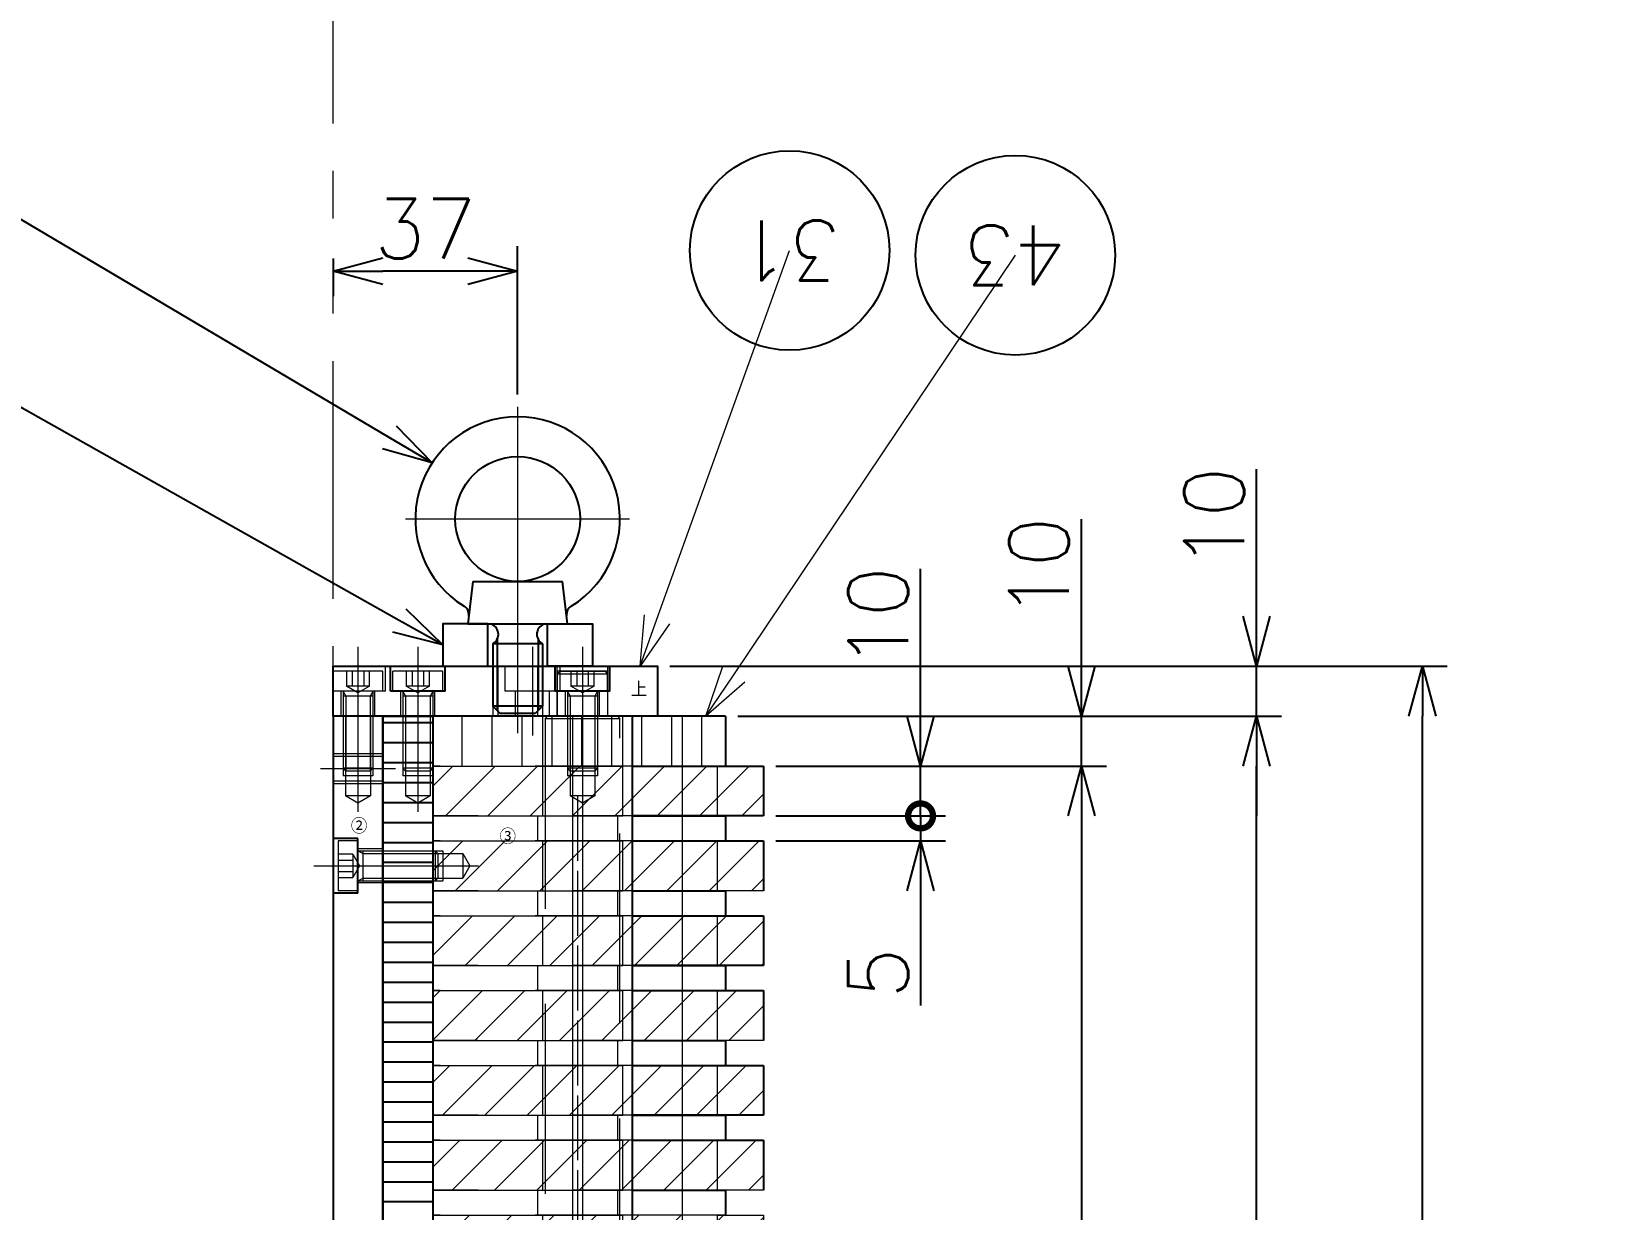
# Model space of a CAD drawing. Header units: millimetres. Extents: x -16130 to 36813, y -8099 to 27484.
# Drawn here: x 16057 to 16691, y 13763 to 14235 of the extents above; entities that cross this region are included whole.
import ezdxf
from ezdxf import colors
from ezdxf.entities.mleader import LeaderData, LeaderLine
from ezdxf.enums import TextEntityAlignment as Align
from ezdxf.math import Vec2, Vec3

# ---------------------------------------------------------------- set-up
doc = ezdxf.new("R2010")
doc.units = ezdxf.units.MM
doc.header["$LTSCALE"] = 6
doc.header["$PDMODE"] = 99
doc.header["$PDSIZE"] = 1
for name, pattern in [('CENTER2', [28.575, 19.05, -3.175, 3.175, -3.175]), ('HIDDEN', [9.525, 6.35, -3.175]), ('PHANTOM2', [31.75, 15.875, -3.175, 3.175, -3.175, 3.175, -3.175])]:
    doc.linetypes.add(name, pattern=pattern)
for name, color, linetype, lineweight in [('04_HIDDEN', 2, 'HIDDEN', 13), ('05_CENTER', 4, 'CENTER2', 13), ('06_PHANTOM', 2, 'PHANTOM2', 13), ('08_DIM', 3, 'Continuous', 13)]:
    doc.layers.add(name, color=color, linetype=linetype, lineweight=lineweight)
doc.layers.add('10_DRAFT', color=8, linetype='Continuous', lineweight=0, plot=False)
doc.styles.add('KSS_TXT', font='txt.shx', dxfattribs={"bigfont": 'extfont2.shx'})
doc.styles.get("Standard").update_dxf_attribs({"font": 'txt.shx', "bigfont": 'extfont2.shx'})
doc.dimstyles.new('KSS_DIM', dxfattribs={"dimtxt": 3, "dimasz": 2.5, "dimexe": 1.25, "dimexo": 0.625, "dimtad": 1, "dimdsep": 46, "dimtxsty": 'KSS_TXT', "dimblk": 'OPEN30', "dimcen": 0, "dimazin": 2, "dimtfac": 0.75, "dimtmove": 0, "dimatfit": 3, "dimldrblk": 'OPEN30', "dimfxl": 1, "dimtolj": 1, "dimarcsym": 0})

# ---------------------------------------------------------------- blocks, each defined once
blk = doc.blocks.new('WSSS30-12-8a_1_1_1')
at = {"color": 0}
for points in [[(-6, 8.5), (-15, 8.5), (-15, 0), (-6, 0)], [(6, 8.5), (15, 8.5), (15, 0), (6, 0)]]:
    blk.add_lwpolyline(points, close=True, dxfattribs=at)
at = {"layer": '10_DRAFT'}
blk.add_line((0, 8.5), (0, 0), dxfattribs=at)
blk = doc.blocks.new('CHIC10a_1_1_1')
at = {"color": 0}
for p, q in [((-9, 8.5), (-10, 0)), ((-9, 8.5), (9, 8.5)), ((10, 0), (9, 8.5)), ((-10, 0), (10, 0)), ((-4.1, -3.05), (-4.1, -17.4)), ((4.1, -3.05), (4.1, -17.4)), ((5, -4), (-5, -4)), ((-5, -4), (-5, -16.5)), ((5, -4), (5, -16.5)), ((5, -16.5), (-5, -16.5)), ((-5, -16.5), (-3.5, -18)), ((3.5, -18), (-3.5, -18)), ((5, -16.5), (3.5, -18))]:
    blk.add_line(p, q, dxfattribs=at)
blk.add_circle((0, 21), 12.5, dxfattribs=at)
for centre, radius, start, end in [((0, 21), 20.5, 301.6226, 238.3774), ((-11.8, 1.84), 2, 353.2902, 58.3774), ((11.8, 1.84), 2, 121.6226, 186.7098), ((5.99, -2.1), 2.14, 100.3844, 242.5541), ((-5.99, -2.1), 2.14, 297.4459, 79.6156)]:
    blk.add_arc(centre, radius, start, end, dxfattribs=at)
at = {"layer": '05_CENTER', "color": 0}
for p, q in [((0, 43.45), (0, -18)), ((-22.45, 21), (22.45, 21))]:
    blk.add_line(p, q, dxfattribs=at)
blk = doc.blocks.new('A$C4AB33B9E_1_1')
at = {"color": 0}
for p, q in [((6.5, 5), (6.5, 10)), ((17.5, 5), (17.5, 10)), ((39.5, 5), (39.5, 10)), ((50.5, 5), (50.5, 10)), ((17.5, 5), (6.5, 5)), ((50.5, 5), (39.5, 5))]:
    blk.add_line(p, q, dxfattribs=at)
blk.add_lwpolyline([(-5, 10), (60, 10), (60, 0), (-5, 0)], close=True, dxfattribs=at)
at = {"layer": '04_HIDDEN'}
for p, q in [((5.5, 5), (5.5, 10)), ((27, 10), (27, 0)), ((28, 10), (28, 0)), ((36, 10), (36, 0)), ((37, 10), (37, 0)), ((5.5, 5), (-5, 5)), ((-3.4, 0), (-3.4, 5)), ((3.4, 0), (3.4, 5)), ((8.6, 0), (8.6, 5)), ((15.4, 0), (15.4, 5)), ((41.6, 0), (41.6, 5)), ((48.4, 0), (48.4, 5))]:
    blk.add_line(p, q, dxfattribs=at)
at = {"layer": '04_HIDDEN', "color": 9}
for p, q in [((39.9, 0), (39.9, 10)), ((50.1, 0), (50.1, 10))]:
    blk.add_line(p, q, dxfattribs=at)
at = {"layer": '05_CENTER'}
for p, q in [((0, 13.86), (0, -3.86)), ((12, 13.86), (12, -3.86)), ((32, 13.39), (32, -3.39)), ((45, 13.86), (45, -3.86))]:
    blk.add_line(p, q, dxfattribs=at)
at = {"layer": '10_DRAFT'}
for p, q in [((35, 13.86), (35, -3.86)), ((29.5, 5), (29.5, 10)), ((40.5, 5), (40.5, 10)), ((40.5, 5), (29.5, 5)), ((31.6, 0), (31.6, 5)), ((38.4, 0), (38.4, 5))]:
    blk.add_line(p, q, dxfattribs=at)
at = {"layer": '10_DRAFT', "style": 'KSS_TXT'}
blk.add_text('上', height=3, dxfattribs=at).set_placement((54.69, 3.84))
blk = doc.blocks.new('A$C5D937532_1_1')
at = {"color": 0}
blk.add_lwpolyline([(-43, -405), (7, -405), (7, 0), (-43, 0)], close=True, dxfattribs=at)
at = {"layer": '04_HIDDEN'}
for p, q in [((-39, 0), (-39, -12)), ((-38.5, 0), (-38.5, -16)), ((-33.5, 0), (-33.5, -16)), ((-33, 0), (-33, -12)), ((-6, 0), (-6, -12)), ((-5.5, 0), (-5.5, -16)), ((-0.5, 0), (-0.5, -16)), ((0, 0), (0, -12)), ((-33, -12), (-39, -12)), ((0, -12), (-6, -12)), ((-36, -17.44), (-38.5, -16)), ((-33.5, -16), (-38.5, -16)), ((-33.5, -16), (-36, -17.44)), ((-3, -17.44), (-5.5, -16)), ((-0.5, -16), (-5.5, -16)), ((-0.5, -16), (-3, -17.44)), ((-43, -27), (-31, -27)), ((-43, -27.5), (-27, -27.5)), ((-31, -27), (-31, -33)), ((-27, -27.5), (-25.56, -30)), ((-27, -27.5), (-27, -32.5)), ((-25.56, -30), (-27, -32.5)), ((-43, -32.5), (-27, -32.5)), ((-43, -33), (-31, -33))]:
    blk.add_line(p, q, dxfattribs=at)
at = {"layer": '05_CENTER'}
for p, q in [((-36, 2.19), (-36, -19.18)), ((-3, 2.19), (-3, -19.18)), ((-45.19, -30), (-23.82, -30))]:
    blk.add_line(p, q, dxfattribs=at)
at = {"layer": '10_DRAFT', "style": 'KSS_TXT'}
blk.add_text('③', height=3, dxfattribs=at).set_placement((-19.63, -25.64))
blk = doc.blocks.new('A$C42137086_1_1')
at = {"color": 0}
for p, q in [((0, -24.5), (-5, -24.5)), ((0, -35.5), (0, -24.5)), ((0, -35.5), (-5, -35.5))]:
    blk.add_line(p, q, dxfattribs=at)
blk.add_lwpolyline([(-5, -405), (5, -405), (5, 0), (-5, 0)], close=True, dxfattribs=at)
at = {"layer": '04_HIDDEN'}
for p, q in [((-3, 0), (-3, -12)), ((-2.5, 0), (-2.5, -16)), ((2.5, 0), (2.5, -16)), ((3, 0), (3, -12)), ((3, -12), (-3, -12)), ((0, -17.44), (-2.5, -16)), ((2.5, -16), (-2.5, -16)), ((2.5, -16), (0, -17.44)), ((5, -26.6), (0, -26.6)), ((5, -33.4), (0, -33.4))]:
    blk.add_line(p, q, dxfattribs=at)
at = {"layer": '04_HIDDEN', "color": 9}
for p, q in [((-5, -7.5), (5, -7.5)), ((-5, -8), (5, -8)), ((-5, -13), (5, -13)), ((-5, -13.5), (5, -13.5))]:
    blk.add_line(p, q, dxfattribs=at)
at = {"layer": '05_CENTER'}
for p, q in [((0, 2.19), (0, -19.18)), ((-8.86, -30), (8.86, -30))]:
    blk.add_line(p, q, dxfattribs=at)
at = {"layer": '05_CENTER', "color": 9}
blk.add_line((-7.5, -10.5), (7.5, -10.5), dxfattribs=at)
at = {"layer": '10_DRAFT', "style": 'KSS_TXT'}
blk.add_text('②', height=3, dxfattribs=at).set_placement((-1.43, -23.54))
blk = doc.blocks.new('A$C63852907_1_1_1')
at = {"color": 0}
for p, q in [((-4.5, 9), (-5, 8.5)), ((-5, 0), (-5, 8.5)), ((-5, 8.5), (5, 8.5)), ((-4.5, 9), (4.5, 9)), ((4.5, 9), (5, 8.5)), ((5, 8.5), (5, 0)), ((-7.5, -0.5), (7.5, -0.5))]:
    blk.add_line(p, q, dxfattribs=at)
blk.add_lwpolyline([(-7, -405), (7, -405), (7.5, -404.5), (7.5, -0.5), (7, 0), (-7, 0), (-7.5, -0.5), (-7.5, -404.5)], close=True, dxfattribs=at)
at = {"layer": '05_CENTER'}
blk.add_line((0, 12.86), (0, -417.86), dxfattribs=at)
blk = doc.blocks.new('CBS6-16b_1_1_1')
at = {"color": 0}
for p, q in [((-4, 5), (-4, -5)), ((0, 5), (-4, 5)), ((0, 5), (0, -5)), ((0, 3), (15.46, 3)), ((0.06, 3), (1, 2.46)), ((1, 3), (1, -3)), ((1, 2.46), (16, 2.46)), ((15.46, 3), (15.46, -3)), ((15.46, 3), (16, 2.46)), ((16, 2.46), (16, -2.46)), ((0, -3), (15.46, -3)), ((0.06, -3), (1, -2.46)), ((1, -2.46), (16, -2.46)), ((15.46, -3), (16, -2.46)), ((0, -5), (-4, -5))]:
    blk.add_line(p, q, dxfattribs=at)
at = {"layer": '04_HIDDEN', "color": 0}
for p, q in [((-1, 2.31), (-4, 2.31)), ((-4, 1.15), (-1, 1.15)), ((-1, 2.31), (0.33, 0)), ((-1, 2.31), (-1, -2.31)), ((-4, -1.15), (-1, -1.15)), ((-4, -2.31), (-1, -2.31)), ((0.33, 0), (-1, -2.31))]:
    blk.add_line(p, q, dxfattribs=at)
at = {"layer": '05_CENTER', "color": 0}
blk.add_line((-4.82, 0), (16.83, 0), dxfattribs=at)
blk = doc.blocks.new('A$C0825307D_1_1')
for name, p in [('A$C4AB33B9E_1_1', (5, 202.5)), ('A$C42137086_1_1', (5, 202.5)), ('A$C5D937532_1_1', (53, 202.5))]:
    blk.add_blockref(name, p)
at = {"layer": '04_HIDDEN'}
blk.add_blockref('A$C63852907_1_1_1', (50, 202.5), dxfattribs=at)
at = {"layer": '04_HIDDEN', "color": 4, "rotation": 270}
for p in [(5, 207.5), (17, 207.5), (50, 207.5)]:
    blk.add_blockref('CBS6-16b_1_1_1', p, dxfattribs=at)
at = {"layer": '04_HIDDEN', "color": 4}
blk.add_blockref('CBS6-16b_1_1_1', (5, 172.5), dxfattribs=at)
blk = doc.blocks.new('A$C43D50A63_1_1')
h = blk.add_hatch()
h.set_pattern_fill('_USER', color=3, scale=6, angle=45, pattern_type=0)
h.set_pattern_definition([(45, (-8147.3205, -26429.961), (-4.2426407, 4.2426407), [])])
h.paths.add_polyline_path([(-8, 10), (-29, 10), (-29, 0), (-8, 0)])
h.paths.add_polyline_path([(-1, 10), (-8, 10), (-8, 0), (-1, 0)])
h.paths.add_polyline_path([(0, 10), (-1, 10), (-1, 0), (0, 0)])
h.paths.add_polyline_path([(8, 10), (0, 10), (0, 0), (8, 0)])
h.paths.add_polyline_path([(21, 10), (8, 10), (8, 0), (21, 0)])
h.paths.add_polyline_path([(29.23, 10), (21, 10), (21, 0), (29.23, 0)])
h.paths.add_polyline_path([(37.26, 10), (29.23, 10), (29.23, 0), (37.26, 0)])
at = {"color": 0}
blk.add_line((21, 10), (21, 0), dxfattribs=at)
blk.add_lwpolyline([(-29, 10), (37.26, 10), (37.26, 0), (-29, 0)], close=True, dxfattribs=at)
at = {"layer": '04_HIDDEN'}
for p, q in [((-7, 10), (-7, 0)), ((9, 10), (9, 0))]:
    blk.add_line(p, q, dxfattribs=at)
at = {"layer": '04_HIDDEN', "color": 9}
for p, q in [((-1, 10), (-1, 0)), ((28, 10), (28, 0))]:
    blk.add_line(p, q, dxfattribs=at)
at = {"layer": '05_CENTER'}
blk.add_line((1, 15.5), (1, -5.5), dxfattribs=at)
blk = doc.blocks.new('A$C4F4128C7_1_1')
at = {"color": 0}
blk.add_line((21, 5), (21, 0), dxfattribs=at)
blk.add_lwpolyline([(-29, 5), (29.63, 5), (29.63, 0), (-29, 0)], close=True, dxfattribs=at)
at = {"layer": '04_HIDDEN'}
for p, q in [((-8, 5), (-8, 0)), ((8, 5), (8, 0))]:
    blk.add_line(p, q, dxfattribs=at)
at = {"layer": '04_HIDDEN', "color": 9}
blk.add_line((-1, 5), (-1, 0), dxfattribs=at)
at = {"layer": '05_CENTER'}
blk.add_line((0, 9), (0, -4), dxfattribs=at)
blk = doc.blocks.new('A$C75237A7E_1_1')
h = blk.add_hatch()
h.set_pattern_fill('_USER', color=3, scale=6, angle=90, pattern_type=0)
h.set_pattern_definition([(90, (-9729.3424, -24487.993), (-6, 4e-16), [])])
h.paths.add_polyline_path([(29.63, 10), (21, 10), (21, 0), (29.63, 0)])
h.paths.add_polyline_path([(21, 10), (8, 10), (8, 0), (21, 0)])
h.paths.add_polyline_path([(8, 10), (0, 10), (0, 0), (8, 0)])
h.paths.add_polyline_path([(0, 10), (-1, 10), (-1, 0), (0, 0)])
h.paths.add_polyline_path([(-1, 10), (-8, 10), (-8, 0), (-1, 0)])
h.paths.add_polyline_path([(-8, 10), (-29, 10), (-29, 0), (-8, 0)])
at = {"color": 0}
blk.add_line((21, 10), (21, 0), dxfattribs=at)
blk.add_lwpolyline([(-29, 10), (29.63, 10), (29.63, 0), (-29, 0)], close=True, dxfattribs=at)
at = {"layer": '04_HIDDEN'}
for p, q in [((-7, 10), (-7, 0)), ((9, 10), (9, 0))]:
    blk.add_line(p, q, dxfattribs=at)
at = {"layer": '04_HIDDEN', "color": 9}
blk.add_line((-1, 10), (-1, 0), dxfattribs=at)
at = {"layer": '05_CENTER'}
blk.add_line((1, 15), (1, -5), dxfattribs=at)
blk = doc.blocks.new('A$C574158FF_1_1_1')
h = blk.add_hatch()
h.set_pattern_fill('_USER', color=3, scale=4, pattern_type=0)
h.set_pattern_definition([(0, (112.774, 139.052), (0, 4), [])])
h.paths.add_polyline_path([(10, 0), (0, 0), (0, -405), (10, -405)])
at = {"color": 3}
blk.add_lwpolyline([(10, 0), (0, 0), (0, -405), (10, -405)], close=True, dxfattribs=at)
blk = doc.blocks.new('A$C2D3A72E1_1_1')
for p, q in [((68.63, 202.5), (50, 202.5)), ((68.63, 202.5), (68.63, 192.5)), ((50, 192.5), (76.26, 192.5)), ((76.26, 192.5), (76.26, 182.5)), ((50, 182.5), (68.63, 182.5)), ((76.26, 182.5), (50, 182.5)), ((68.63, 182.5), (68.63, 177.5)), ((50, 177.5), (76.26, 177.5)), ((76.26, 177.5), (76.26, 167.5)), ((50, 167.5), (68.63, 167.5)), ((68.63, 167.5), (68.63, 162.5)), ((50, 162.5), (76.26, 162.5)), ((76.26, 162.5), (76.26, 152.5)), ((50, 152.5), (68.63, 152.5)), ((76.26, 152.5), (50, 152.5)), ((68.63, 152.5), (68.63, 147.5)), ((50, 147.5), (76.26, 147.5)), ((76.26, 147.5), (76.26, 137.5)), ((50, 137.5), (68.63, 137.5)), ((68.63, 137.5), (68.63, 132.5)), ((50, 132.5), (76.26, 132.5)), ((76.26, 132.5), (76.26, 122.5)), ((50, 122.5), (68.63, 122.5)), ((76.26, 122.5), (50, 122.5)), ((68.63, 122.5), (68.63, 117.5)), ((50, 117.5), (76.26, 117.5)), ((76.26, 117.5), (76.26, 107.5)), ((50, 107.5), (68.63, 107.5)), ((68.63, 107.5), (68.63, 102.5))]:
    blk.add_line(p, q)
at = {"xscale": -1}
blk.add_blockref('A$C574158FF_1_1_1', (10, 202.5), dxfattribs=at)
at = {"layer": '04_HIDDEN'}
for name, p in [('A$C75237A7E_1_1', (39, 192.5)), ('A$C43D50A63_1_1', (39, 182.5)), ('A$C4F4128C7_1_1', (39, 177.5)), ('A$C43D50A63_1_1', (39, 167.5)), ('A$C4F4128C7_1_1', (39, 162.5)), ('A$C43D50A63_1_1', (39, 152.5)), ('A$C4F4128C7_1_1', (39, 147.5)), ('A$C43D50A63_1_1', (39, 137.5)), ('A$C4F4128C7_1_1', (39, 132.5)), ('A$C43D50A63_1_1', (39, 122.5)), ('A$C4F4128C7_1_1', (39, 117.5)), ('A$C43D50A63_1_1', (39, 107.5)), ('A$C4F4128C7_1_1', (39, 102.5)), ('A$C43D50A63_1_1', (39, 92.5))]:
    blk.add_blockref(name, p, dxfattribs=at)
blk = doc.blocks.new('_Open30')
at = {"color": 0, "linetype": 'ByBlock', "lineweight": -2}
for p, q in [((-1, 0.268), (0, 0)), ((0, 0), (-1, -0.268)), ((0, 0), (-1, 0))]:
    blk.add_line(p, q, dxfattribs=at)
blk = doc.blocks.new('*D2319')
at = {"layer": '08_DIM', "color": 0, "lineweight": -2, "transparency": 16777216}
for p, q in [((16251.53, 14089.74), (16251.53, 14149.2)), ((16177.53, 14144.2), (16177.53, 14129.2)), ((16231.53, 14139.2), (16197.53, 14139.2))]:
    blk.add_line(p, q, dxfattribs=at)
at = {"layer": 'Defpoints', "color": 0, "transparency": 16777216}
for p in [(16177.53, 14149.2), (16177.53, 14139.2), (16251.53, 14084.74)]:
    blk.add_point(p, dxfattribs=at)
at = {"layer": '08_DIM', "color": 0, "lineweight": -2, "transparency": 16777216, "xscale": 20, "yscale": 20, "zscale": 20, "rotation": 180}
blk.add_blockref('_Open30', (16177.53, 14139.2), dxfattribs=at)
at = {"layer": '08_DIM', "color": 0, "lineweight": -2, "transparency": 16777216, "xscale": 20, "yscale": 20, "zscale": 20}
blk.add_blockref('_Open30', (16251.53, 14139.2), dxfattribs=at)
at = {"layer": '08_DIM', "color": 0, "transparency": 16777216, "insert": (16214.53, 14156.2), "char_height": 24, "attachment_point": 5, "style": 'KSS_TXT'}
blk.add_mtext('\\A1;37', dxfattribs=at)
blk = doc.blocks.new('_DotSmall')
at = {"color": 0, "linetype": 'ByBlock', "const_width": 0.5}
blk.add_lwpolyline([(-0.0625, 0, 1), (0.0625, 0, 1)], format="xyb", close=True, dxfattribs=at)
blk = doc.blocks.new('*D2323')
at = {"layer": '08_DIM', "color": 0, "lineweight": -2, "transparency": 16777216}
for p, q in [((16413.03, 13920.84), (16413.03, 13940.84)), ((16355.05, 13920.84), (16423.03, 13920.84)), ((16413.03, 13920.84), (16413.03, 13910.84)), ((16355.05, 13910.84), (16423.03, 13910.84)), ((16413.03, 13890.84), (16413.03, 13844.84))]:
    blk.add_line(p, q, dxfattribs=at)
at = {"layer": 'Defpoints', "color": 0, "transparency": 16777216}
for p in [(16350.05, 13920.84), (16350.05, 13910.84), (16413.03, 13910.84)]:
    blk.add_point(p, dxfattribs=at)
at = {"layer": '08_DIM', "color": 0, "lineweight": -2, "transparency": 16777216, "xscale": 20, "yscale": 20, "zscale": 20}
for name, p, rotation in [('_DotSmall', (16413.03, 13920.84), 270), ('_Open30', (16413.03, 13910.84), 90)]:
    blk.add_blockref(name, p, dxfattribs=dict(at, rotation=rotation))
at = {"layer": '08_DIM', "color": 0, "transparency": 16777216, "insert": (16396.01, 13857.84), "char_height": 24, "attachment_point": 5, "rotation": 90, "style": 'KSS_TXT'}
blk.add_mtext('\\A1;5', dxfattribs=at)
blk = doc.blocks.new('*D2324')
at = {"layer": '08_DIM', "color": 0, "lineweight": -2, "transparency": 16777216}
for p, q in [((16477.53, 13980.84), (16477.53, 14039.84)), ((16339.79, 13960.84), (16487.53, 13960.84)), ((16477.53, 13940.84), (16477.53, 13960.84)), ((16355.05, 13940.84), (16487.53, 13940.84)), ((16477.53, 13920.84), (16477.53, 13900.84))]:
    blk.add_line(p, q, dxfattribs=at)
at = {"layer": 'Defpoints', "color": 0, "transparency": 16777216}
for p in [(16334.79, 13960.84), (16477.53, 13960.84), (16350.05, 13940.84)]:
    blk.add_point(p, dxfattribs=at)
at = {"layer": '08_DIM', "color": 0, "lineweight": -2, "transparency": 16777216, "xscale": 20, "yscale": 20, "zscale": 20}
for p, rotation in [((16477.53, 13960.84), 270), ((16477.53, 13940.84), 90)]:
    blk.add_blockref('_Open30', p, dxfattribs=dict(at, rotation=rotation))
at = {"layer": '08_DIM', "color": 0, "transparency": 16777216, "insert": (16460.53, 14020.34), "char_height": 24, "attachment_point": 5, "rotation": 90, "style": 'KSS_TXT'}
blk.add_mtext('\\A1;10', dxfattribs=at)
blk = doc.blocks.new('*D2325')
at = {"layer": '08_DIM', "color": 0, "lineweight": -2, "transparency": 16777216}
for p, q in [((16413.03, 13960.84), (16413.03, 14019.84)), ((16355.05, 13940.84), (16423.03, 13940.84)), ((16413.03, 13920.84), (16413.03, 13940.84)), ((16355.05, 13920.84), (16423.03, 13920.84)), ((16413.03, 13920.84), (16413.03, 13900.84))]:
    blk.add_line(p, q, dxfattribs=at)
at = {"layer": 'Defpoints', "color": 0, "transparency": 16777216}
for p in [(16350.05, 13940.84), (16413.03, 13940.84), (16350.05, 13920.84)]:
    blk.add_point(p, dxfattribs=at)
at = {"layer": '08_DIM', "color": 0, "lineweight": -2, "transparency": 16777216, "xscale": 20, "yscale": 20, "zscale": 20, "rotation": 270}
blk.add_blockref('_Open30', (16413.03, 13940.84), dxfattribs=at)
at = {"layer": '08_DIM', "color": 0, "transparency": 16777216, "insert": (16396.03, 14000.34), "char_height": 24, "attachment_point": 5, "rotation": 90, "style": 'KSS_TXT'}
blk.add_mtext('\\A1;10', dxfattribs=at)
blk = doc.blocks.new('_None')
blk = doc.blocks.new('*D2327')
at = {"layer": '08_DIM', "color": 0, "lineweight": -2, "transparency": 16777216}
for p, q in [((16355.05, 13940.84), (16487.53, 13940.84)), ((16477.53, 13920.84), (16477.53, 13190.84)), ((16355.05, 13170.84), (16487.53, 13170.84))]:
    blk.add_line(p, q, dxfattribs=at)
at = {"layer": 'Defpoints', "color": 0, "transparency": 16777216}
for p in [(16350.05, 13940.84), (16350.05, 13170.84), (16477.53, 13170.84)]:
    blk.add_point(p, dxfattribs=at)
at = {"layer": '08_DIM', "color": 0, "lineweight": -2, "transparency": 16777216, "xscale": 20, "yscale": 20, "zscale": 20}
for p, rotation in [((16477.53, 13940.84), 90), ((16477.53, 13170.84), 270)]:
    blk.add_blockref('_Open30', p, dxfattribs=dict(at, rotation=rotation))
at = {"layer": '08_DIM', "color": 0, "transparency": 16777216, "insert": (16460.48, 13555.84), "char_height": 24, "attachment_point": 5, "rotation": 90, "style": 'KSS_TXT'}
blk.add_mtext('\\A1;25x15+10=385', dxfattribs=at)
blk = doc.blocks.new('*D2329')
at = {"layer": '08_DIM', "color": 0, "lineweight": -2, "transparency": 16777216}
for p, q in [((16339.79, 13960.84), (16557.69, 13960.84)), ((16547.69, 13170.84), (16547.69, 13940.84)), ((16339.79, 13150.84), (16557.69, 13150.84))]:
    blk.add_line(p, q, dxfattribs=at)
at = {"layer": 'Defpoints', "color": 0, "transparency": 16777216}
for p in [(16334.79, 13960.84), (16547.69, 13960.84), (16334.79, 13150.84)]:
    blk.add_point(p, dxfattribs=at)
at = {"layer": '08_DIM', "color": 0, "lineweight": -2, "transparency": 16777216, "xscale": 20, "yscale": 20, "zscale": 20}
for p, rotation in [((16547.69, 13960.84), 90), ((16547.69, 13150.84), 270)]:
    blk.add_blockref('_Open30', p, dxfattribs=dict(at, rotation=rotation))
at = {"layer": '08_DIM', "color": 0, "transparency": 16777216, "insert": (16530.68, 13555.84), "char_height": 24, "attachment_point": 5, "rotation": 90, "style": 'KSS_TXT'}
blk.add_mtext('\\A1;405', dxfattribs=at)
blk = doc.blocks.new('*D2330')
at = {"layer": '08_DIM', "color": 0, "lineweight": -2, "transparency": 16777216}
for p, q in [((16547.69, 14000.84), (16547.69, 14059.84)), ((16312.53, 13980.84), (16557.69, 13980.84)), ((16547.69, 13960.84), (16547.69, 13980.84)), ((16339.79, 13960.84), (16557.69, 13960.84)), ((16547.69, 13940.84), (16547.69, 13920.84))]:
    blk.add_line(p, q, dxfattribs=at)
at = {"layer": 'Defpoints', "color": 0, "transparency": 16777216}
for p in [(16307.53, 13980.84), (16547.69, 13980.84), (16334.79, 13960.84)]:
    blk.add_point(p, dxfattribs=at)
at = {"layer": '08_DIM', "color": 0, "lineweight": -2, "transparency": 16777216, "xscale": 20, "yscale": 20, "zscale": 20}
for p, rotation in [((16547.69, 13980.84), 270), ((16547.69, 13960.84), 90)]:
    blk.add_blockref('_Open30', p, dxfattribs=dict(at, rotation=rotation))
at = {"layer": '08_DIM', "color": 0, "transparency": 16777216, "insert": (16530.69, 14040.34), "char_height": 24, "attachment_point": 5, "rotation": 90, "style": 'KSS_TXT'}
blk.add_mtext('\\A1;10', dxfattribs=at)
blk = doc.blocks.new('*D2331')
at = {"layer": '08_DIM', "color": 0, "lineweight": -2, "transparency": 16777216}
for p, q in [((16312.53, 13980.84), (16624.17, 13980.84)), ((16614.17, 13150.84), (16614.17, 13960.84)), ((16312.53, 13130.84), (16624.17, 13130.84))]:
    blk.add_line(p, q, dxfattribs=at)
at = {"layer": 'Defpoints', "color": 0, "transparency": 16777216}
for p in [(16307.53, 13980.84), (16614.17, 13980.84), (16307.53, 13130.84)]:
    blk.add_point(p, dxfattribs=at)
at = {"layer": '08_DIM', "color": 0, "lineweight": -2, "transparency": 16777216, "xscale": 20, "yscale": 20, "zscale": 20}
for p, rotation in [((16614.17, 13980.84), 90), ((16614.17, 13130.84), 270)]:
    blk.add_blockref('_Open30', p, dxfattribs=dict(at, rotation=rotation))
at = {"layer": '08_DIM', "color": 0, "transparency": 16777216, "insert": (16597.15, 13555.84), "char_height": 24, "attachment_point": 5, "rotation": 90, "style": 'KSS_TXT'}
blk.add_mtext('\\A1;425', dxfattribs=at)
blk = doc.blocks.new('AM_BALLOON1')
at = {"transparency": 16777216}
blk.add_circle((0, 0), 5, dxfattribs=at)
blk.add_attdef('B_NUMBER', text='', height=3, dxfattribs=at).set_placement((0, 0), align=Align.MIDDLE_CENTER)
blk = doc.blocks.new('_OPEN')
at = {"color": 0, "linetype": 'ByBlock'}
for p, q in [((-1, 0.167), (0, 0)), ((0, 0), (-1, -0.167)), ((0, 0), (-1, 0))]:
    blk.add_line(p, q, dxfattribs=at)

msp = doc.modelspace()

# ---------------------------------------------------------------- linework, layer by layer
at = {"layer": '06_PHANTOM'}
msp.add_line((16177.53112, 13055.38026), (16177.53112, 15557.96231), dxfattribs=at)

# ---------------------------------------------------------------- block references
at = {"color": 4, "xscale": 2, "yscale": 2, "zscale": 2}
for name, p in [('CHIC10a_1_1_1', (16251.53112, 13997.84253)), ('WSSS30-12-8a_1_1_1', (16251.53112, 13980.84253))]:
    msp.add_blockref(name, p, dxfattribs=at)
at = {"xscale": 2, "yscale": 2, "zscale": 2}
for name, p in [('A$C0825307D_1_1', (16177.53112, 13555.84253)), ('A$C2D3A72E1_1_1', (16197.53112, 13555.84253))]:
    msp.add_blockref(name, p, dxfattribs=at)

# ---------------------------------------------------------------- dimensions: what is measured, and where the dimension line sits
at = {"layer": '08_DIM'}
dim = msp.add_linear_dim(base=(16177.53112, 14139.19864), p1=(16251.53112, 14084.74244), p2=(16177.53112, 14149.19864), dimstyle='KSS_DIM', override={"dimscale": 8, "dimlfac": 0.5}, dxfattribs=at)
dim.commit()
dim.dimension.update_dxf_attribs({"geometry": '*D2319', "text_midpoint": (16214.53112, 14156.19864)})
for base, p1, p2, angle, override, picture, middle in [((16547.69471, 13980.84253), (16334.78999, 13960.84253), (16307.53112, 13980.84253), 90, {"dimscale": 8, "dimlfac": 0.5}, '*D2330', (16530.69471, 14040.34253)), ((16477.53387, 13960.84253), (16350.0461, 13940.84253), (16334.78999, 13960.84253), 90, {"dimscale": 8, "dimlfac": 0.5}, '*D2324', (16460.53387, 14020.34253)), ((16413.02643, 13940.84253), (16350.0461, 13920.84253), (16350.0461, 13940.84253), 270, {"dimscale": 8, "dimlfac": 0.5, "dimblk1": 'None', "dimblk2": 'Open30', "dimsah": 1}, '*D2325', (16396.02643, 14000.34253)), ((16614.16527, 13980.84253), (16307.53112, 13130.84253), (16307.53112, 13980.84253), 90, {"dimscale": 8, "dimlfac": 0.5}, '*D2331', (16597.14861, 13555.84253)), ((16547.69471, 13960.84253), (16334.78999, 13150.84253), (16334.78999, 13960.84253), 270, {"dimscale": 8, "dimlfac": 0.5}, '*D2329', (16530.67804, 13555.84253)), ((16413.02643, 13910.84253), (16350.0461, 13920.84253), (16350.0461, 13910.84253), 270, {"dimscale": 8, "dimlfac": 0.5, "dimblk1": 'DotSmall', "dimblk2": 'Open30', "dimsah": 1}, '*D2323', (16396.00976, 13857.84253))]:
    dim = msp.add_linear_dim(base=base, p1=p1, p2=p2, angle=angle, dimstyle='KSS_DIM', override=override, dxfattribs=at)
    dim.commit()
    dim.dimension.update_dxf_attribs({"geometry": picture, "text_midpoint": middle})
dim = msp.add_linear_dim(base=(16477.53387, 13170.84253), p1=(16350.0461, 13940.84253), p2=(16350.0461, 13170.84253), angle=90, text='25x15+10=<>', dimstyle='KSS_DIM', override={"dimscale": 8, "dimlfac": 0.5}, dxfattribs=at)
dim.commit()
dim.dimension.update_dxf_attribs({"geometry": '*D2327', "text_midpoint": (16460.48387, 13555.84253)})

# ---------------------------------------------------------------- leaders
at = {"layer": '08_DIM', "color": 4}
ml = msp.add_multileader_mtext('Standard', dxfattribs=at)
ml.set_content('アイボルト(市販品)\\PM10(ステンレス) -2個', color=4)
ml.set_leader_properties()
ml.set_arrow_properties(name='OPEN30')
ml.build(insert=Vec2(0, 0))
ml.multileader.update_dxf_attribs({"text_left_attachment_type": 6, "text_right_attachment_type": 6, "dogleg_length": 0.36, "arrow_head_size": 20, "scale": 8})
ctx = ml.context
ctx.base_point, ctx.scale, ctx.char_height, ctx.arrow_head_size, ctx.landing_gap_size, ctx.plane_origin = Vec3(15585.50531, 14219.96118), 8, 24, 20, 16, Vec3(16046.71593, 14310.93253)
ctx.left_attachment, ctx.right_attachment, ctx.text_align_type = 6, 6, 2
notes = []
notes.append((ctx, [(0, (1, 1, 0), (15950.78531, 14219.96118), (-1, 0), 2.88, [(0, [(16217.26468, 14062.355)], 0, [])])]))
ctx.mtext.insert, ctx.mtext.alignment, ctx.mtext.flow_direction = Vec3(15931.90531, 14248.76118), 3, 5
at = {"layer": '08_DIM'}
ml = msp.add_multileader_block('Standard', dxfattribs=at)
ml.set_content('AM_BALLOON1', color=256, scale=8)
ml.set_attribute('B_NUMBER', '31', width=0)
ml.set_leader_properties(color=256, linetype='ByLayer', lineweight=-1)
ml.set_arrow_properties(name='OPEN30')
ml.build(insert=Vec2(0, 0))
ml.multileader.update_dxf_attribs({"has_dogleg": 0, "text_right_attachment_type": 6, "dogleg_length": 0, "arrow_head_size": 20, "scale": 8, "block_connection_type": 1})
ctx = ml.context
ctx.base_point, ctx.scale, ctx.char_height, ctx.arrow_head_size, ctx.landing_gap_size, ctx.plane_origin = Vec3(16360.56554, 14147.45264), 8, 32, 20, 16, Vec3(16138.14427, 14548.65148)
ctx.right_attachment, ctx.text_align_type, ctx.attachment_type = 6, 2, 1
notes.append((ctx, [(0, (1, 1, 0), (16360.56554, 14147.45264), (1, 0), 0, [(0, [(16300.59969, 13980.84253)], 0, [])])]))
ctx.block.insert, ctx.block.rotation = Vec3(16360.56554, 14147.45264), 3.141592654
ml = msp.add_multileader_block('Standard', dxfattribs=at)
ml.set_content('AM_BALLOON1', color=256, scale=8)
ml.set_attribute('B_NUMBER', '43', width=0)
ml.set_leader_properties(color=256, linetype='ByLayer', lineweight=-1)
ml.set_arrow_properties(name='OPEN30')
ml.build(insert=Vec2(0, 0))
ml.multileader.update_dxf_attribs({"has_dogleg": 0, "text_right_attachment_type": 6, "dogleg_length": 0, "arrow_head_size": 20, "scale": 8, "block_connection_type": 1})
ctx = ml.context
ctx.base_point, ctx.scale, ctx.char_height, ctx.arrow_head_size, ctx.landing_gap_size, ctx.plane_origin = Vec3(16451.03292, 14145.5312), 8, 32, 20, 16, Vec3(16138.14427, 14548.65148)
ctx.right_attachment, ctx.text_align_type, ctx.attachment_type = 6, 2, 1
notes.append((ctx, [(0, (1, 1, 0), (16451.03292, 14145.5312), (1, 0), 0, [(0, [(16326.98354, 13960.84253)], 0, [])])]))
ctx.block.insert, ctx.block.rotation = Vec3(16451.03292, 14145.5312), 3.141592654
at = {"layer": '08_DIM', "color": 4}
ml = msp.add_multileader_mtext('Standard', dxfattribs=at)
ml.set_content('金属ワッシャ(ミスミ)\\PFWSSS-D30-V12.0-T8.5 -2個', color=4)
ml.set_leader_properties()
ml.set_arrow_properties(name='OPEN30')
ml.build(insert=Vec2(0, 0))
ml.multileader.update_dxf_attribs({"text_left_attachment_type": 6, "text_right_attachment_type": 6, "dogleg_length": 0.36, "arrow_head_size": 20, "scale": 8})
ctx = ml.context
ctx.base_point, ctx.scale, ctx.char_height, ctx.arrow_head_size, ctx.landing_gap_size, ctx.plane_origin = Vec3(15375.73583, 14140.4995), 8, 24, 20, 16, Vec3(16046.71593, 14310.93253)
ctx.left_attachment, ctx.right_attachment, ctx.text_align_type = 6, 6, 2
notes.append((ctx, [(0, (1, 1, 0), (15953.01583, 14140.4995), (-1, 0), 2.88, [(0, [(16221.53112, 13989.34253)], 0, [])])]))
ctx.mtext.insert, ctx.mtext.alignment, ctx.mtext.flow_direction = Vec3(15934.13583, 14169.2995), 3, 5
at = {"layer": '08_DIM'}
ml = msp.add_multileader_block('Standard', dxfattribs=at)
ml.set_content('AM_BALLOON1', color=256, scale=4)
ml.set_attribute('B_NUMBER', 'BF', width=0)
ml.set_leader_properties(color=256, linetype='ByLayer', lineweight=-1)
ml.set_arrow_properties(name='OPEN')
ml.build(insert=Vec2(0, 0))
ml.multileader.update_dxf_attribs({"leader_type": 0, "has_dogleg": 0, "text_right_attachment_type": 6, "dogleg_length": 0, "arrow_head_size": 8, "scale": 4, "block_connection_type": 1})
ctx = ml.context
ctx.base_point, ctx.scale, ctx.char_height, ctx.arrow_head_size, ctx.landing_gap_size, ctx.plane_origin = Vec3(19781.24781, 14152.69814), 4, 16, 8, 8, Vec3(19822.68099, 14122.1534)
ctx.right_attachment, ctx.attachment_type = 6, 1
notes.append((ctx, [(0, (0, 0, 0), (0, 0), (1, 0), 1, [])]))
ctx.block.insert = Vec3(19781.24781, 14152.69814)
ml = msp.add_multileader_block('Standard', dxfattribs=at)
ml.set_content('AM_BALLOON1', color=256, scale=4)
ml.set_attribute('B_NUMBER', 'BB', width=0)
ml.set_leader_properties(color=256, linetype='ByLayer', lineweight=-1)
ml.set_arrow_properties(name='OPEN')
ml.build(insert=Vec2(0, 0))
ml.multileader.update_dxf_attribs({"leader_type": 0, "has_dogleg": 0, "text_right_attachment_type": 6, "dogleg_length": 0, "arrow_head_size": 8, "scale": 4, "block_connection_type": 1})
ctx = ml.context
ctx.base_point, ctx.scale, ctx.char_height, ctx.arrow_head_size, ctx.landing_gap_size, ctx.plane_origin = Vec3(19013.70901, 13856.40189), 4, 16, 8, 8, Vec3(19361.03235, 14167.87458)
ctx.right_attachment, ctx.attachment_type = 6, 1
notes.append((ctx, [(0, (0, 0, 0), (0, 0), (1, 0), 1, [])]))
ctx.block.insert = Vec3(19013.70901, 13856.40189)
for ctx, leaders in notes:
    for number, flags, end, landing, length, lines in leaders:
        leader = LeaderData()
        leader.index, (leader.has_last_leader_line, leader.has_dogleg_vector, leader.attachment_direction) = number, flags
        leader.last_leader_point, leader.dogleg_vector, leader.dogleg_length = Vec3(end), Vec3(landing), length
        for number, points, colour, breaks in lines:
            line = LeaderLine()
            line.index, line.vertices, line.color, line.breaks = number, Vec3.list(points), colors.encode_raw_color(colour), breaks
            leader.lines.append(line)
        ctx.leaders.append(leader)

doc.saveas('drawing.dxf')
